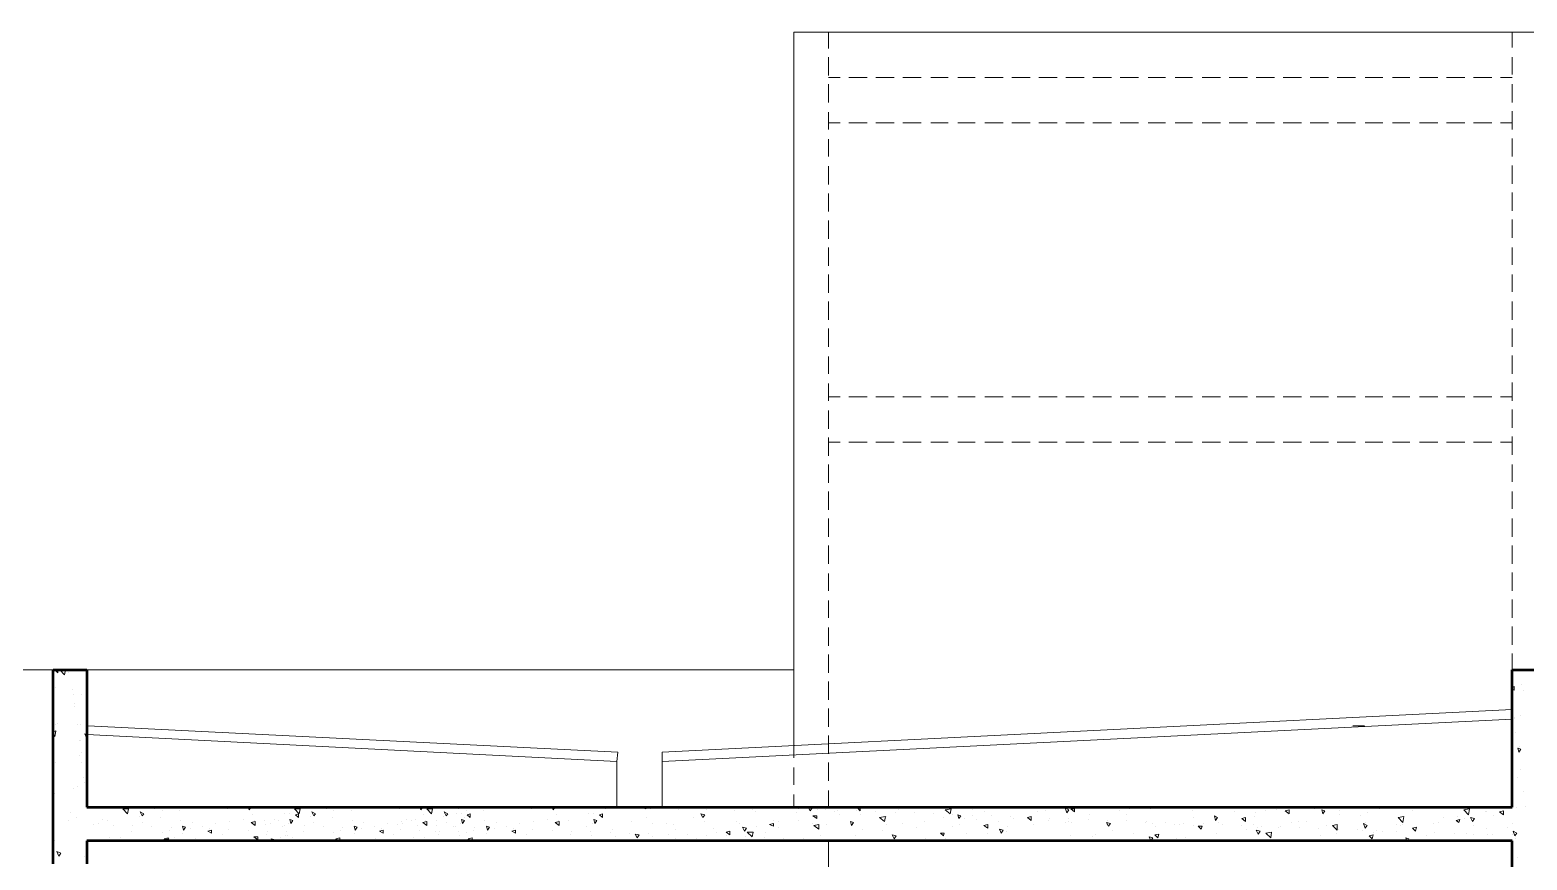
# Model space of a CAD drawing. Header units: metres. Extents: x 6 to 145, y 4 to 18.
# Drawn here: x 104.2 to 110.76, y 12.9 to 16.54 of the extents above; entities that cross this region are included whole.
import ezdxf

# ---------------------------------------------------------------- set-up
doc = ezdxf.new("R2010")
doc.units = ezdxf.units.M
doc.linetypes.add('DASHED2', pattern=[0.375, 0.25, -0.125])
doc.layers.get('0').update_dxf_attribs({"linetype": 'DASHED2'})
for name, color, linetype in [('01', 7, 'Continuous'), ('ARQ - Cotas', 9, 'Continuous'), ('COTA', 5, 'Continuous')]:
    doc.layers.add(name, color=color, linetype=linetype)
doc.styles.add('ISA', font='stylu.ttf')
doc.dimstyles.new('ANAPAULA25', dxfattribs={"dimscale": 0, "dimtxt": 0.04, "dimasz": 0.02, "dimexe": 0.1, "dimexo": 0.4, "dimgap": 0.05, "dimtad": 1, "dimzin": 4, "dimdsep": 46, "dimtxsty": 'ISA', "dimblk": 'OBLIQUE', "dimcen": 0.03, "dimse1": 1, "dimse2": 1, "dimclrd": 256, "dimclrt": 256, "dimadec": 0, "dimazin": 0, "dimtfac": 1, "dimtmove": 2, "dimatfit": 3, "dimldrblk": 'OPEN30', "dimfxl": 0.1, "dimtolj": 1, "dimtzin": 0, "dimlwd": -1, "dimarcsym": 0})

# ---------------------------------------------------------------- blocks, each defined once
blk = doc.blocks.new('_Oblique')
at = {"color": 0, "linetype": 'ByBlock', "lineweight": -2}
blk.add_line((-0.5, -0.5), (0.5, 0.5), dxfattribs=at)
blk = doc.blocks.new('*D255')
at = {"layer": 'COTA', "ltscale": 1000, "transparency": 16777216}
blk.add_line((116.4836, 9.9783), (116.4836, 13.1279), dxfattribs=at)
at = {"layer": 'Defpoints', "color": 0, "ltscale": 1000, "transparency": 16777216}
for p in [(110.6984, 13.1279), (116.4836, 13.1279), (110.6984, 9.9783)]:
    blk.add_point(p, dxfattribs=at)
at = {"layer": 'COTA', "ltscale": 1000, "transparency": 16777216, "xscale": 0.02, "yscale": 0.02, "zscale": 0.02}
for p, rotation in [((116.4836, 13.1279), 90), ((116.4836, 9.9783), 270)]:
    blk.add_blockref('_Oblique', p, dxfattribs=dict(at, rotation=rotation))
at = {"layer": 'COTA', "ltscale": 1000, "transparency": 16777216, "insert": (116.4128, 11.5531), "char_height": 0.04, "attachment_point": 5, "rotation": 90, "style": 'ISA'}
blk.add_mtext('\\A1;3.15', dxfattribs=at)
blk = doc.blocks.new('_Open30')
at = {"layer": 'ARQ - Cotas', "color": 0, "lineweight": -2}
for p, q in [((-1, 0.27), (0, 0)), ((0, 0), (-1, -0.27)), ((0, 0), (-1, 0))]:
    blk.add_line(p, q, dxfattribs=at)
blk = doc.blocks.new('*D261')
at = {"layer": 'COTA', "ltscale": 1000, "transparency": 16777216}
blk.add_line((101.0222, 13.7291), (101.0222, 16.5274), dxfattribs=at)
at = {"layer": 'Defpoints', "color": 0, "ltscale": 1000, "transparency": 16777216}
for p in [(101.0222, 16.5274), (107.5488, 16.5274), (107.5488, 13.7291)]:
    blk.add_point(p, dxfattribs=at)
at = {"layer": 'COTA', "ltscale": 1000, "transparency": 16777216, "xscale": 0.02, "yscale": 0.02, "zscale": 0.02}
for p, rotation in [((101.0222, 16.5274), 90), ((101.0222, 13.7291), 270)]:
    blk.add_blockref('_Oblique', p, dxfattribs=dict(at, rotation=rotation))
at = {"layer": 'COTA', "ltscale": 1000, "transparency": 16777216, "insert": (100.9514, 15.1282), "char_height": 0.04, "attachment_point": 5, "rotation": 90, "style": 'ISA'}
blk.add_mtext('\\A1;2.80', dxfattribs=at)
blk = doc.blocks.new('*D262')
at = {"layer": 'COTA', "ltscale": 1000, "transparency": 16777216}
blk.add_line((100.8822, 13.7291), (100.8822, 16.5274), dxfattribs=at)
at = {"layer": 'Defpoints', "color": 0, "ltscale": 1000, "transparency": 16777216}
for p in [(100.8822, 16.5274), (107.5488, 16.5274), (107.5488, 13.7291)]:
    blk.add_point(p, dxfattribs=at)
at = {"layer": 'COTA', "ltscale": 1000, "transparency": 16777216, "xscale": 0.02, "yscale": 0.02, "zscale": 0.02}
for p, rotation in [((100.8822, 16.5274), 90), ((100.8822, 13.7291), 270)]:
    blk.add_blockref('_Oblique', p, dxfattribs=dict(at, rotation=rotation))
at = {"layer": 'COTA', "ltscale": 1000, "transparency": 16777216, "insert": (100.8114, 15.1282), "char_height": 0.04, "attachment_point": 5, "rotation": 90, "style": 'ISA'}
blk.add_mtext('\\A1;2.80', dxfattribs=at)
blk = doc.blocks.new('*D263')
at = {"layer": 'COTA', "ltscale": 1000, "transparency": 16777216}
blk.add_line((100.7422, 16.5274), (100.7422, 6.8286), dxfattribs=at)
at = {"layer": 'Defpoints', "color": 0, "ltscale": 1000, "transparency": 16777216}
for p in [(107.5488, 16.5274), (100.7422, 6.8286), (107.5488, 6.8286)]:
    blk.add_point(p, dxfattribs=at)
at = {"layer": 'COTA', "ltscale": 1000, "transparency": 16777216, "xscale": 0.02, "yscale": 0.02, "zscale": 0.02}
for p, rotation in [((100.7422, 16.5274), 90), ((100.7422, 6.8286), 270)]:
    blk.add_blockref('_Oblique', p, dxfattribs=dict(at, rotation=rotation))
at = {"layer": 'COTA', "ltscale": 1000, "transparency": 16777216, "insert": (100.6706, 11.678), "char_height": 0.04, "attachment_point": 5, "rotation": 90, "style": 'ISA'}
blk.add_mtext('\\A1;9.70', dxfattribs=at)

msp = doc.modelspace()

# ---------------------------------------------------------------- linework, layer by layer
at = {"layer": '01', "lineweight": 20}
for p, q in [((110.8508, 16.5274), (107.5488, 16.5274)), ((107.5488, 16.5274), (107.5488, 13.3989)), ((106.973, 13.3692), (110.6984, 13.5555)), ((106.7783, 13.3692), (104.4541, 13.4835)), ((110.6984, 13.5132), (106.973, 13.3269)), ((110.0507, 13.4835), (109.9999, 13.4835)), ((106.7741, 13.3269), (104.4499, 13.4454)), ((106.7741, 13.3269), (106.7783, 13.3692)), ((106.7741, 13.1279), (106.7741, 13.3269)), ((106.973, 13.3269), (106.973, 13.3692)), ((106.973, 13.3269), (106.973, 13.1279)), ((106.973, 13.1279), (106.7741, 13.1279)), ((107.7012, 10.9773), (107.7012, 12.9798))]:
    msp.add_line(p, q, dxfattribs=at)
at = {"layer": '01', "lineweight": 9}
for p, q in [((107.7012, 16.4554), (107.7012, 16.5274)), ((110.6984, 16.4596), (110.6984, 16.5274)), ((107.7012, 16.3369), (107.7012, 16.4173)), ((110.6984, 16.3411), (110.6984, 16.4173)), ((107.752, 16.3284), (107.7012, 16.3284)), ((107.7012, 16.2183), (107.7012, 16.2988)), ((107.8705, 16.3284), (107.7901, 16.3284)), ((107.989, 16.3284), (107.9086, 16.3284)), ((108.1076, 16.3284), (108.0271, 16.3284)), ((108.2261, 16.3284), (108.1499, 16.3284)), ((108.3447, 16.3284), (108.2685, 16.3284)), ((108.4674, 16.3284), (108.387, 16.3284)), ((108.586, 16.3284), (108.5055, 16.3284)), ((108.7045, 16.3284), (108.6241, 16.3284)), ((108.823, 16.3284), (108.7426, 16.3284)), ((108.9416, 16.3284), (108.8611, 16.3284)), ((109.0601, 16.3284), (108.9797, 16.3284)), ((109.1786, 16.3284), (109.1024, 16.3284)), ((109.2972, 16.3284), (109.221, 16.3284)), ((109.4199, 16.3284), (109.3395, 16.3284)), ((109.5385, 16.3284), (109.458, 16.3284)), ((109.657, 16.3284), (109.5766, 16.3284)), ((109.7756, 16.3284), (109.6951, 16.3284)), ((109.8941, 16.3284), (109.8137, 16.3284)), ((110.0126, 16.3284), (109.9322, 16.3284)), ((110.1312, 16.3284), (110.055, 16.3284)), ((110.2497, 16.3284), (110.1735, 16.3284)), ((110.3725, 16.3284), (110.292, 16.3284)), ((110.491, 16.3284), (110.4106, 16.3284)), ((110.6095, 16.3284), (110.5291, 16.3284)), ((110.6984, 16.3284), (110.6476, 16.3284)), ((110.6984, 16.2183), (110.6984, 16.2988)), ((107.7012, 16.0998), (107.7012, 16.176)), ((110.6984, 16.0998), (110.6984, 16.1802)), ((107.752, 16.1294), (107.7012, 16.1294)), ((107.8705, 16.1294), (107.7901, 16.1294)), ((107.989, 16.1294), (107.9086, 16.1294)), ((108.1076, 16.1294), (108.0271, 16.1294)), ((108.2261, 16.1294), (108.1499, 16.1294)), ((108.3447, 16.1294), (108.2685, 16.1294)), ((108.4674, 16.1294), (108.387, 16.1294)), ((108.586, 16.1294), (108.5055, 16.1294)), ((108.7045, 16.1294), (108.6241, 16.1294)), ((108.823, 16.1294), (108.7426, 16.1294)), ((108.9416, 16.1294), (108.8611, 16.1294)), ((109.0601, 16.1294), (108.9797, 16.1294)), ((109.1786, 16.1294), (109.1024, 16.1294)), ((109.2972, 16.1294), (109.221, 16.1294)), ((109.4199, 16.1294), (109.3395, 16.1294)), ((109.5385, 16.1294), (109.458, 16.1294)), ((109.657, 16.1294), (109.5766, 16.1294)), ((109.7756, 16.1294), (109.6951, 16.1294)), ((109.8941, 16.1294), (109.8137, 16.1294)), ((110.0126, 16.1294), (109.9322, 16.1294)), ((110.1312, 16.1294), (110.055, 16.1294)), ((110.2497, 16.1294), (110.1735, 16.1294)), ((110.3725, 16.1294), (110.292, 16.1294)), ((110.491, 16.1294), (110.4106, 16.1294)), ((110.6095, 16.1294), (110.5291, 16.1294)), ((110.6984, 16.1294), (110.6476, 16.1294)), ((107.7012, 15.9813), (107.7012, 16.0575)), ((110.6984, 15.9813), (110.6984, 16.0617)), ((107.7012, 15.8585), (107.7012, 15.9389)), ((110.6984, 15.8627), (110.6984, 15.9432)), ((107.7012, 15.74), (107.7012, 15.8204)), ((110.6984, 15.7442), (110.6984, 15.8246)), ((107.7012, 15.6214), (107.7012, 15.7019)), ((110.6984, 15.6257), (110.6984, 15.7061)), ((107.7012, 15.5029), (107.7012, 15.5833)), ((110.6984, 15.5071), (110.6984, 15.5833)), ((107.7012, 15.3843), (107.7012, 15.4648)), ((110.6984, 15.3886), (110.6984, 15.4648)), ((107.7012, 15.2658), (107.7012, 15.3462)), ((110.6984, 15.2658), (110.6984, 15.3462)), ((107.7012, 15.1473), (107.7012, 15.2277)), ((110.6984, 15.1473), (110.6984, 15.2277)), ((107.7012, 15.0287), (107.7012, 15.1049)), ((110.6984, 15.0287), (110.6984, 15.1092)), ((107.7012, 14.9102), (107.7012, 14.9864)), ((110.6984, 14.9102), (110.6984, 14.9906)), ((107.752, 14.9271), (107.7012, 14.9271)), ((107.8705, 14.9271), (107.7901, 14.9271)), ((107.989, 14.9271), (107.9086, 14.9271)), ((108.1076, 14.9271), (108.0271, 14.9271)), ((108.2261, 14.9271), (108.1499, 14.9271)), ((108.3447, 14.9271), (108.2685, 14.9271)), ((108.4674, 14.9271), (108.387, 14.9271)), ((108.586, 14.9271), (108.5055, 14.9271)), ((108.7045, 14.9271), (108.6241, 14.9271)), ((108.823, 14.9271), (108.7426, 14.9271)), ((108.9416, 14.9271), (108.8611, 14.9271)), ((109.0601, 14.9271), (108.9797, 14.9271)), ((109.1786, 14.9271), (109.1024, 14.9271)), ((109.2972, 14.9271), (109.221, 14.9271)), ((109.4199, 14.9271), (109.3395, 14.9271)), ((109.5385, 14.9271), (109.458, 14.9271)), ((109.657, 14.9271), (109.5766, 14.9271)), ((109.7756, 14.9271), (109.6951, 14.9271)), ((109.8941, 14.9271), (109.8137, 14.9271)), ((110.0126, 14.9271), (109.9322, 14.9271)), ((110.1312, 14.9271), (110.055, 14.9271)), ((110.2497, 14.9271), (110.1735, 14.9271)), ((110.3725, 14.9271), (110.292, 14.9271)), ((110.491, 14.9271), (110.4106, 14.9271)), ((110.6095, 14.9271), (110.5291, 14.9271)), ((110.6984, 14.9271), (110.6476, 14.9271)), ((107.7012, 14.7874), (107.7012, 14.8679)), ((110.6984, 14.7917), (110.6984, 14.8721)), ((107.7012, 14.6689), (107.7012, 14.7493)), ((107.752, 14.7282), (107.7012, 14.7282)), ((107.8705, 14.7282), (107.7901, 14.7282)), ((107.989, 14.7282), (107.9086, 14.7282)), ((108.1076, 14.7282), (108.0271, 14.7282)), ((108.2261, 14.7282), (108.1499, 14.7282)), ((108.3447, 14.7282), (108.2685, 14.7282)), ((108.4674, 14.7282), (108.387, 14.7282)), ((108.586, 14.7282), (108.5055, 14.7282)), ((108.7045, 14.7282), (108.6241, 14.7282)), ((108.823, 14.7282), (108.7426, 14.7282)), ((108.9416, 14.7282), (108.8611, 14.7282)), ((109.0601, 14.7282), (108.9797, 14.7282)), ((109.1786, 14.7282), (109.1024, 14.7282)), ((109.2972, 14.7282), (109.221, 14.7282)), ((109.4199, 14.7282), (109.3395, 14.7282)), ((109.5385, 14.7282), (109.458, 14.7282)), ((109.657, 14.7282), (109.5766, 14.7282)), ((109.7756, 14.7282), (109.6951, 14.7282)), ((109.8941, 14.7282), (109.8137, 14.7282)), ((110.0126, 14.7282), (109.9322, 14.7282)), ((110.1312, 14.7282), (110.055, 14.7282)), ((110.2497, 14.7282), (110.1735, 14.7282)), ((110.3725, 14.7282), (110.292, 14.7282)), ((110.491, 14.7282), (110.4106, 14.7282)), ((110.6095, 14.7282), (110.5291, 14.7282)), ((110.6984, 14.7282), (110.6476, 14.7282)), ((110.6984, 14.6731), (110.6984, 14.7536)), ((107.7012, 14.5504), (107.7012, 14.6308)), ((110.6984, 14.5546), (110.6984, 14.6308)), ((107.7012, 14.4318), (107.7012, 14.5123)), ((110.6984, 14.4361), (110.6984, 14.5123)), ((107.7012, 14.3133), (107.7012, 14.3937)), ((110.6984, 14.3133), (110.6984, 14.3937)), ((107.7012, 14.1948), (107.7012, 14.2752)), ((110.6984, 14.1948), (110.6984, 14.2752)), ((107.7012, 14.0762), (107.7012, 14.1524)), ((110.6984, 14.0762), (110.6984, 14.1567)), ((107.7012, 13.9577), (107.7012, 14.0339)), ((110.6984, 13.9577), (110.6984, 14.0381)), ((107.7012, 13.8349), (107.7012, 13.9153)), ((110.6984, 13.8391), (110.6984, 13.9196)), ((107.7012, 13.7164), (107.7012, 13.7968)), ((110.6984, 13.7291), (110.6984, 13.801)), ((102.9005, 13.7291), (104.3017, 13.7291)), ((104.4499, 13.7291), (107.5488, 13.7291)), ((107.7012, 13.5978), (107.7012, 13.6783)), ((107.7012, 13.4793), (107.7012, 13.5597)), ((107.5488, 13.3989), (107.5488, 13.3438)), ((107.7012, 13.3608), (107.7012, 13.4412)), ((107.5488, 13.3015), (107.5488, 13.2253)), ((107.7012, 13.2422), (107.7012, 13.3227)), ((107.7012, 13.1279), (107.7012, 13.1999)), ((107.5488, 13.183), (107.5488, 13.1279))]:
    msp.add_line(p, q, dxfattribs=at)
at = {"layer": '01', "lineweight": 60}
for p, q in [((104.3017, 12.8782), (104.3017, 13.7291)), ((104.3017, 13.7291), (104.4499, 13.7291)), ((104.4499, 13.7291), (104.4499, 13.1279)), ((110.6984, 13.1279), (110.6984, 13.7291)), ((110.6984, 13.7291), (110.8508, 13.7291)), ((104.4499, 13.1279), (110.6984, 13.1279)), ((110.6984, 12.9798), (104.4499, 12.9798)), ((104.4499, 12.9798), (104.4499, 12.8782)), ((110.6984, 12.8274), (110.6984, 12.9798))]:
    msp.add_line(p, q, dxfattribs=at)
at = {"layer": '01', "lineweight": 18}
for p, q in [((104.3229, 13.7164), (104.3102, 13.7291)), ((104.3229, 13.7291), (104.3229, 13.7164)), ((104.3525, 13.7079), (104.3314, 13.7291)), ((104.3314, 13.7291), (104.3314, 13.7291)), ((104.3568, 13.7291), (104.3525, 13.7079)), ((104.3144, 13.6529), (104.3144, 13.6529)), ((104.3695, 13.7164), (104.3695, 13.7164)), ((110.6984, 13.6529), (110.7069, 13.6571)), ((110.7069, 13.6571), (110.7069, 13.6402)), ((110.7408, 13.6656), (110.7408, 13.6656)), ((104.306, 13.6275), (104.306, 13.6275)), ((104.3864, 13.6444), (104.3864, 13.6444)), ((104.3906, 13.6232), (104.3906, 13.6232)), ((104.4245, 13.6232), (104.4245, 13.6232)), ((110.7069, 13.6402), (110.6984, 13.6444)), ((110.7492, 13.6402), (110.7492, 13.6402)), ((104.3017, 13.547), (104.306, 13.5513)), ((104.306, 13.5343), (104.3017, 13.5386)), ((104.306, 13.5513), (104.306, 13.5343)), ((104.3949, 13.5809), (104.3949, 13.5809)), ((104.3949, 13.5682), (104.3949, 13.5682)), ((110.7111, 13.5216), (110.7111, 13.5216)), ((110.7365, 13.5301), (110.7365, 13.5301)), ((104.3017, 13.4581), (104.3144, 13.4624)), ((104.3144, 13.4624), (104.3102, 13.437)), ((104.3144, 13.4878), (104.3144, 13.4878)), ((104.3187, 13.4581), (104.3187, 13.4581)), ((104.3229, 13.4962), (104.3229, 13.4962)), ((104.4076, 13.492), (104.4076, 13.492)), ((104.4203, 13.4878), (104.4203, 13.4878)), ((110.7069, 13.5174), (110.7069, 13.5174)), ((104.3102, 13.437), (104.3017, 13.4497)), ((104.416, 13.42), (104.416, 13.42)), ((104.4203, 13.42), (104.4203, 13.42)), ((104.4499, 13.4285), (104.4414, 13.4497)), ((104.4414, 13.4497), (104.4499, 13.4454)), ((104.4499, 13.4327), (104.4499, 13.4285)), ((110.7154, 13.4539), (110.7154, 13.4539)), ((110.7281, 13.3904), (110.7281, 13.3904)), ((110.7323, 13.3946), (110.7323, 13.3946)), ((104.416, 13.3523), (104.416, 13.3523)), ((104.4245, 13.365), (104.4245, 13.365)), ((110.7238, 13.3862), (110.7365, 13.3819)), ((110.7281, 13.3692), (110.7238, 13.3862)), ((110.7365, 13.3819), (110.7281, 13.3692)), ((104.3144, 13.3227), (104.3144, 13.3227)), ((104.4287, 13.3227), (104.4287, 13.3227)), ((104.4372, 13.2592), (104.4372, 13.2592)), ((104.4457, 13.2719), (104.4457, 13.2719)), ((110.7238, 13.2592), (110.7238, 13.2592)), ((110.7365, 13.293), (110.7365, 13.293)), ((104.3906, 13.2084), (104.3906, 13.2084)), ((104.4076, 13.2168), (104.4076, 13.2168)), ((104.4414, 13.2338), (104.4414, 13.2338)), ((110.7492, 13.1957), (110.7492, 13.1957)), ((104.3102, 13.1872), (104.3102, 13.1872)), ((104.5523, 13.1279), (104.5523, 13.1279)), ((104.6285, 13.1237), (104.6242, 13.1279)), ((104.6285, 13.1279), (104.6285, 13.1237)), ((104.6362, 13.1279), (104.6362, 13.1279)), ((105.1619, 13.1152), (105.1577, 13.1279)), ((105.1704, 13.1279), (105.1619, 13.1152)), ((105.1661, 13.1279), (105.1704, 13.1279)), ((105.3048, 13.1279), (105.3048, 13.1279)), ((105.381, 13.1237), (105.3768, 13.1279)), ((105.381, 13.1279), (105.381, 13.1237)), ((105.885, 13.1279), (105.885, 13.1279)), ((105.9145, 13.1152), (105.9102, 13.1279)), ((105.9229, 13.1279), (105.9145, 13.1152)), ((105.9187, 13.1279), (105.9229, 13.1279)), ((105.9612, 13.1237), (105.957, 13.1279)), ((105.9612, 13.1279), (105.9612, 13.1237)), ((106.4946, 13.1152), (106.4904, 13.1279)), ((106.5031, 13.1279), (106.4946, 13.1152)), ((106.4989, 13.1279), (106.5031, 13.1279)), ((106.9011, 13.1195), (106.8884, 13.1279)), ((106.9011, 13.1279), (106.9011, 13.1195)), ((107.3159, 13.1279), (107.3159, 13.1279)), ((107.6123, 13.1279), (107.6292, 13.1237)), ((107.6207, 13.111), (107.6123, 13.1279)), ((107.8282, 13.1237), (107.8409, 13.1279)), ((107.8409, 13.1279), (107.8409, 13.111)), ((110.3428, 13.1279), (110.3386, 13.1279)), ((110.3428, 13.1279), (110.3428, 13.1279)), ((110.7577, 13.1322), (110.7577, 13.1322)), ((104.3695, 13.0687), (104.3695, 13.0687)), ((104.3779, 13.1025), (104.3779, 13.1025)), ((104.4033, 13.0814), (104.4033, 13.0814)), ((104.4753, 13.1237), (104.4753, 13.1237)), ((104.5184, 13.0729), (104.5184, 13.0729)), ((104.5396, 13.0687), (104.5396, 13.0687)), ((104.6285, 13.0983), (104.6073, 13.1195)), ((104.6073, 13.1195), (104.6327, 13.1195)), ((104.6327, 13.1195), (104.6285, 13.0983)), ((104.6793, 13.0856), (104.6793, 13.0856)), ((104.6835, 13.1068), (104.7005, 13.0983)), ((104.692, 13.0898), (104.6835, 13.1068)), ((104.7005, 13.0983), (104.692, 13.0898)), ((104.7293, 13.1237), (104.7293, 13.1237)), ((104.747, 13.1195), (104.747, 13.1195)), ((104.7724, 13.0814), (104.7724, 13.0814)), ((104.7809, 13.111), (104.7809, 13.111)), ((104.7928, 13.1237), (104.7928, 13.1237)), ((104.8571, 13.111), (104.8571, 13.111)), ((104.8613, 13.0687), (104.8613, 13.0687)), ((105.0688, 13.1195), (105.0688, 13.1195)), ((105.0772, 13.0644), (105.0772, 13.0644)), ((105.1365, 13.0729), (105.1365, 13.0729)), ((105.1704, 13.0602), (105.1873, 13.0644)), ((105.1746, 13.0941), (105.1746, 13.0941)), ((105.1831, 13.0687), (105.1831, 13.0687)), ((105.1873, 13.0644), (105.1873, 13.0475)), ((105.2296, 13.0687), (105.2296, 13.0687)), ((105.271, 13.0729), (105.271, 13.0729)), ((105.2921, 13.0687), (105.2921, 13.0687)), ((105.3185, 13.0983), (105.3185, 13.0983)), ((105.3397, 13.0983), (105.3397, 13.0983)), ((105.3397, 13.0729), (105.3524, 13.0687)), ((105.3439, 13.056), (105.3397, 13.0729)), ((105.3524, 13.0687), (105.3439, 13.056)), ((105.381, 13.0983), (105.3599, 13.1195)), ((105.3599, 13.1195), (105.3853, 13.1195)), ((105.3651, 13.0941), (105.3778, 13.0983)), ((105.3778, 13.0814), (105.3651, 13.0941)), ((105.3778, 13.0983), (105.3778, 13.0814)), ((105.3853, 13.1195), (105.381, 13.0983)), ((105.4318, 13.0856), (105.4318, 13.0856)), ((105.4361, 13.1068), (105.453, 13.0983)), ((105.4445, 13.0898), (105.4361, 13.1068)), ((105.453, 13.0983), (105.4445, 13.0898)), ((105.4996, 13.1195), (105.4996, 13.1195)), ((105.525, 13.0814), (105.525, 13.0814)), ((105.5335, 13.111), (105.5335, 13.111)), ((105.6097, 13.111), (105.6097, 13.111)), ((105.6139, 13.0687), (105.6139, 13.0687)), ((105.7199, 13.1237), (105.7199, 13.1237)), ((105.7326, 13.1237), (105.7326, 13.1237)), ((105.8213, 13.1195), (105.8213, 13.1195)), ((105.8298, 13.0644), (105.8298, 13.0644)), ((105.8512, 13.0729), (105.8512, 13.0729)), ((105.8723, 13.0687), (105.8723, 13.0687)), ((105.8891, 13.0729), (105.8891, 13.0729)), ((105.9229, 13.0602), (105.9399, 13.0644)), ((105.9272, 13.0941), (105.9272, 13.0941)), ((105.9356, 13.0687), (105.9356, 13.0687)), ((105.9399, 13.0644), (105.9399, 13.0475)), ((105.9612, 13.0983), (105.9401, 13.1195)), ((105.9401, 13.1195), (105.9655, 13.1195)), ((105.9655, 13.1195), (105.9612, 13.0983)), ((105.9822, 13.0687), (105.9822, 13.0687)), ((106.012, 13.0856), (106.012, 13.0856)), ((106.0163, 13.1068), (106.0332, 13.0983)), ((106.0247, 13.0898), (106.0163, 13.1068)), ((106.0332, 13.0983), (106.0247, 13.0898)), ((106.0711, 13.0983), (106.0711, 13.0983)), ((106.0798, 13.1195), (106.0798, 13.1195)), ((106.0923, 13.0983), (106.0923, 13.0983)), ((106.0923, 13.0729), (106.105, 13.0687)), ((106.0965, 13.056), (106.0923, 13.0729)), ((106.105, 13.0687), (106.0965, 13.056)), ((106.1052, 13.0814), (106.1052, 13.0814)), ((106.1136, 13.111), (106.1136, 13.111)), ((106.1177, 13.0941), (106.1304, 13.0983)), ((106.1304, 13.0814), (106.1177, 13.0941)), ((106.1304, 13.0983), (106.1304, 13.0814)), ((106.1898, 13.111), (106.1898, 13.111)), ((106.1941, 13.0687), (106.1941, 13.0687)), ((106.4015, 13.1195), (106.4015, 13.1195)), ((106.41, 13.0644), (106.41, 13.0644)), ((106.4692, 13.0729), (106.4692, 13.0729)), ((106.5031, 13.0602), (106.52, 13.0644)), ((106.5073, 13.0941), (106.5073, 13.0941)), ((106.5158, 13.0687), (106.5158, 13.0687)), ((106.52, 13.0644), (106.52, 13.0475)), ((106.5624, 13.0687), (106.5624, 13.0687)), ((106.6513, 13.0983), (106.6513, 13.0983)), ((106.6725, 13.0983), (106.6725, 13.0983)), ((106.6725, 13.0729), (106.6852, 13.0687)), ((106.6767, 13.056), (106.6725, 13.0729)), ((106.6852, 13.0687), (106.6767, 13.056)), ((106.6979, 13.0941), (106.7106, 13.0983)), ((106.7106, 13.0814), (106.6979, 13.0941)), ((106.7106, 13.0983), (106.7106, 13.0814)), ((106.7233, 13.1195), (106.7233, 13.1195)), ((106.8291, 13.1237), (106.8291, 13.1237)), ((106.8376, 13.0644), (106.8376, 13.0644)), ((106.9053, 13.0814), (106.9053, 13.0814)), ((106.9222, 13.1195), (106.9222, 13.1195)), ((107.045, 13.1152), (107.045, 13.1152)), ((107.1085, 13.0814), (107.1085, 13.0814)), ((107.1424, 13.0983), (107.1593, 13.0941)), ((107.1508, 13.0814), (107.1424, 13.0983)), ((107.1593, 13.0941), (107.1508, 13.0814)), ((107.1593, 13.0644), (107.1593, 13.0644)), ((107.1678, 13.1152), (107.1678, 13.1152)), ((107.2905, 13.111), (107.2905, 13.111)), ((107.299, 13.0644), (107.299, 13.0644)), ((107.3667, 13.1152), (107.3667, 13.1152)), ((107.3794, 13.1068), (107.3794, 13.1068)), ((107.4006, 13.1237), (107.4006, 13.1237)), ((107.4599, 13.0687), (107.4599, 13.0687)), ((107.481, 13.0644), (107.481, 13.0644)), ((107.4853, 13.1237), (107.4853, 13.1237)), ((107.5615, 13.1025), (107.5615, 13.1025)), ((107.5699, 13.1195), (107.5699, 13.1195)), ((107.5699, 13.0687), (107.5699, 13.0687)), ((107.6292, 13.1237), (107.6207, 13.111)), ((107.6334, 13.0898), (107.6504, 13.0898)), ((107.6504, 13.0771), (107.6334, 13.0898)), ((107.6504, 13.0898), (107.6504, 13.0771)), ((107.6546, 13.1152), (107.6546, 13.1152)), ((107.6885, 13.1152), (107.6885, 13.1152)), ((107.7266, 13.1068), (107.7266, 13.1068)), ((107.7393, 13.111), (107.7393, 13.111)), ((107.7477, 13.0941), (107.7477, 13.0941)), ((107.7985, 13.0644), (107.8112, 13.0602)), ((107.8028, 13.0475), (107.7985, 13.0644)), ((107.8028, 13.0644), (107.8028, 13.0644)), ((107.8239, 13.111), (107.8239, 13.111)), ((107.8409, 13.111), (107.8282, 13.1237)), ((107.8409, 13.0941), (107.8409, 13.0941)), ((107.9086, 13.1068), (107.9086, 13.1068)), ((107.9255, 13.1237), (107.9255, 13.1237)), ((107.9255, 13.0814), (107.9509, 13.0856)), ((107.9467, 13.0644), (107.9255, 13.0814)), ((107.9509, 13.0856), (107.9467, 13.0644)), ((107.9552, 13.0856), (107.9552, 13.0856)), ((107.9933, 13.1025), (107.9933, 13.1025)), ((108.0102, 13.1152), (108.0102, 13.1152)), ((108.078, 13.1025), (108.078, 13.1025)), ((108.1245, 13.0644), (108.1245, 13.0644)), ((108.1626, 13.0983), (108.1626, 13.0983)), ((108.205, 13.0814), (108.205, 13.0814)), ((108.2134, 13.1152), (108.2388, 13.1195)), ((108.2346, 13.0983), (108.2134, 13.1152)), ((108.2219, 13.1237), (108.2219, 13.1237)), ((108.2388, 13.1195), (108.2346, 13.0983)), ((108.2473, 13.0941), (108.2473, 13.0941)), ((108.2685, 13.0941), (108.2812, 13.0898)), ((108.2727, 13.0771), (108.2685, 13.0941)), ((108.2812, 13.0898), (108.2727, 13.0771)), ((108.2981, 13.0771), (108.2981, 13.0771)), ((108.332, 13.1152), (108.332, 13.1152)), ((108.332, 13.0898), (108.332, 13.0898)), ((108.3489, 13.0729), (108.3489, 13.0729)), ((108.387, 13.1068), (108.387, 13.1068)), ((108.4166, 13.0898), (108.4166, 13.0898)), ((108.4463, 13.0644), (108.4463, 13.0644)), ((108.5013, 13.0856), (108.5013, 13.0856)), ((108.514, 13.0771), (108.514, 13.0771)), ((108.5733, 13.0814), (108.5902, 13.0856)), ((108.5902, 13.0687), (108.5733, 13.0814)), ((108.586, 13.0814), (108.586, 13.0814)), ((108.5902, 13.0856), (108.5902, 13.0687)), ((108.6156, 13.1068), (108.6156, 13.1068)), ((108.6537, 13.111), (108.6537, 13.111)), ((108.6664, 13.0687), (108.6664, 13.0687)), ((108.6706, 13.0771), (108.6706, 13.0771)), ((108.7384, 13.1237), (108.7553, 13.1152)), ((108.7468, 13.1025), (108.7384, 13.1237)), ((108.7553, 13.1152), (108.7468, 13.1025)), ((108.7553, 13.0771), (108.7553, 13.0771)), ((108.7553, 13.0644), (108.7553, 13.0644)), ((108.7638, 13.1195), (108.7807, 13.1195)), ((108.7807, 13.1068), (108.7638, 13.1195)), ((108.7765, 13.111), (108.7765, 13.111)), ((108.7807, 13.1195), (108.7807, 13.1068)), ((108.84, 13.0729), (108.84, 13.0729)), ((108.8442, 13.0941), (108.8442, 13.0941)), ((108.9246, 13.0687), (108.9246, 13.0687)), ((108.9754, 13.111), (108.9754, 13.111)), ((109.0093, 13.0941), (109.0093, 13.0941)), ((109.0093, 13.0687), (109.0093, 13.0687)), ((109.022, 13.1195), (109.022, 13.1195)), ((109.094, 13.0644), (109.094, 13.0644)), ((109.1151, 13.1195), (109.1151, 13.1195)), ((109.2972, 13.111), (109.2972, 13.111)), ((109.3014, 13.0814), (109.3014, 13.0814)), ((109.3945, 13.0898), (109.4072, 13.0814)), ((109.3988, 13.0687), (109.3945, 13.0898)), ((109.4072, 13.0814), (109.3988, 13.0687)), ((109.403, 13.0814), (109.403, 13.0814)), ((109.4834, 13.1068), (109.4834, 13.1068)), ((109.5131, 13.0771), (109.53, 13.0814)), ((109.53, 13.0644), (109.5131, 13.0771)), ((109.53, 13.0814), (109.53, 13.0644)), ((109.5681, 13.0856), (109.5681, 13.0856)), ((109.5724, 13.1025), (109.5724, 13.1025)), ((109.6189, 13.111), (109.6189, 13.111)), ((109.6655, 13.1152), (109.6655, 13.1152)), ((109.7036, 13.111), (109.7205, 13.1152)), ((109.7205, 13.0983), (109.7036, 13.111)), ((109.7205, 13.1152), (109.7205, 13.0983)), ((109.7629, 13.0644), (109.7629, 13.0644)), ((109.7967, 13.0644), (109.7967, 13.0644)), ((109.8306, 13.1195), (109.8306, 13.1195)), ((109.8645, 13.1152), (109.8772, 13.111)), ((109.8687, 13.0983), (109.8645, 13.1152)), ((109.8772, 13.111), (109.8687, 13.0983)), ((109.9407, 13.111), (109.9407, 13.111)), ((109.9407, 13.0941), (109.9407, 13.0941)), ((110.0338, 13.0898), (110.0338, 13.0898)), ((110.0634, 13.1025), (110.0634, 13.1025)), ((110.1185, 13.1195), (110.1185, 13.1195)), ((110.1989, 13.0814), (110.2243, 13.0856)), ((110.2201, 13.0602), (110.1989, 13.0814)), ((110.2243, 13.0856), (110.2201, 13.0602)), ((110.2624, 13.111), (110.2624, 13.111)), ((110.3979, 13.0814), (110.3979, 13.0814)), ((110.4529, 13.0687), (110.4698, 13.0729)), ((110.4656, 13.0602), (110.4529, 13.0687)), ((110.4571, 13.0856), (110.4571, 13.0856)), ((110.4698, 13.0729), (110.4656, 13.0602)), ((110.4868, 13.1152), (110.5122, 13.1195)), ((110.5079, 13.0941), (110.4868, 13.1152)), ((110.491, 13.0771), (110.491, 13.0771)), ((110.5122, 13.1195), (110.5079, 13.0941)), ((110.5164, 13.0814), (110.5333, 13.0771)), ((110.5249, 13.0644), (110.5164, 13.0814)), ((110.5333, 13.0771), (110.5249, 13.0644)), ((110.5799, 13.1068), (110.5799, 13.1068)), ((110.5841, 13.1068), (110.5841, 13.1068)), ((110.618, 13.0898), (110.618, 13.0898)), ((110.6434, 13.1068), (110.6603, 13.111)), ((110.6603, 13.0941), (110.6434, 13.1068)), ((110.6603, 13.111), (110.6603, 13.0941)), ((110.7196, 13.1237), (110.7196, 13.1237)), ((104.3017, 13.0475), (104.3017, 13.0475)), ((104.4803, 13.0517), (104.4803, 13.0517)), ((104.5015, 13.056), (104.5015, 13.056)), ((104.565, 13.0475), (104.565, 13.0475)), ((104.6454, 13.0221), (104.6454, 13.0221)), ((104.6496, 13.0475), (104.6496, 13.0475)), ((104.692, 13.0602), (104.692, 13.0602)), ((104.7343, 13.0433), (104.7343, 13.0433)), ((104.7809, 13.0179), (104.7809, 13.0179)), ((104.8105, 13.0263), (104.8105, 13.0263)), ((104.819, 13.039), (104.819, 13.039)), ((104.8698, 13.0433), (104.8825, 13.039)), ((104.874, 13.0263), (104.8698, 13.0433)), ((104.8698, 13.0136), (104.8698, 13.0136)), ((104.8825, 13.039), (104.874, 13.0263)), ((104.9037, 13.0348), (104.9037, 13.0348)), ((104.9121, 13.0602), (104.9121, 13.0602)), ((104.9587, 13.0433), (104.9587, 13.0433)), ((104.9799, 13.0221), (104.9968, 13.0263)), ((104.9968, 13.0136), (104.9799, 13.0221)), ((104.9883, 13.0348), (104.9883, 13.0348)), ((104.9968, 13.0263), (104.9968, 13.0136)), ((105.0137, 13.056), (105.0137, 13.056)), ((105.0434, 13.0094), (105.0434, 13.0094)), ((105.073, 13.0306), (105.073, 13.0306)), ((105.1577, 13.0263), (105.1577, 13.0263)), ((105.1873, 13.0475), (105.1704, 13.0602)), ((105.1823, 12.9967), (105.1992, 12.9967)), ((105.1992, 12.984), (105.1823, 12.9967)), ((105.1992, 12.9967), (105.1992, 12.984)), ((105.2329, 13.0517), (105.2329, 13.0517)), ((105.2381, 13.0052), (105.2381, 13.0052)), ((105.2423, 13.0221), (105.2423, 13.0221)), ((105.254, 13.056), (105.254, 13.056)), ((105.3058, 13.0433), (105.3058, 13.0433)), ((105.3175, 13.0475), (105.3175, 13.0475)), ((105.322, 13.0009), (105.322, 13.0009)), ((105.327, 13.0221), (105.327, 13.0221)), ((105.3312, 13.0009), (105.3312, 13.0009)), ((105.3355, 13.056), (105.3355, 13.056)), ((105.398, 13.0221), (105.398, 13.0221)), ((105.4022, 13.0475), (105.4022, 13.0475)), ((105.4445, 13.0602), (105.4445, 13.0602)), ((105.4869, 13.0433), (105.4869, 13.0433)), ((105.5335, 13.0179), (105.5335, 13.0179)), ((105.5631, 13.0263), (105.5631, 13.0263)), ((105.5716, 13.039), (105.5716, 13.039)), ((105.6224, 13.0433), (105.6351, 13.039)), ((105.6266, 13.0263), (105.6224, 13.0433)), ((105.6224, 13.0136), (105.6224, 13.0136)), ((105.6351, 13.039), (105.6266, 13.0263)), ((105.6562, 13.0348), (105.6562, 13.0348)), ((105.6647, 13.0602), (105.6647, 13.0602)), ((105.7113, 13.0433), (105.7113, 13.0433)), ((105.7324, 13.0221), (105.7494, 13.0263)), ((105.7494, 13.0136), (105.7324, 13.0221)), ((105.7409, 13.0348), (105.7409, 13.0348)), ((105.7494, 13.0263), (105.7494, 13.0136)), ((105.7663, 13.056), (105.7663, 13.056)), ((105.7959, 13.0094), (105.7959, 13.0094)), ((105.8131, 13.0517), (105.8131, 13.0517)), ((105.8256, 13.0306), (105.8256, 13.0306)), ((105.8342, 13.056), (105.8342, 13.056)), ((105.8977, 13.0475), (105.8977, 13.0475)), ((105.9102, 13.0263), (105.9102, 13.0263)), ((105.9399, 13.0475), (105.9229, 13.0602)), ((105.9782, 13.0221), (105.9782, 13.0221)), ((105.9824, 13.0475), (105.9824, 13.0475)), ((105.9907, 13.0052), (105.9907, 13.0052)), ((105.9949, 13.0221), (105.9949, 13.0221)), ((106.0247, 13.0602), (106.0247, 13.0602)), ((106.0584, 13.0433), (106.0584, 13.0433)), ((106.0671, 13.0433), (106.0671, 13.0433)), ((106.0796, 13.0221), (106.0796, 13.0221)), ((106.0838, 13.0009), (106.0838, 13.0009)), ((106.088, 13.056), (106.088, 13.056)), ((106.1136, 13.0179), (106.1136, 13.0179)), ((106.1433, 13.0263), (106.1433, 13.0263)), ((106.1517, 13.039), (106.1517, 13.039)), ((106.2025, 13.0433), (106.2152, 13.039)), ((106.2068, 13.0263), (106.2025, 13.0433)), ((106.2025, 13.0136), (106.2025, 13.0136)), ((106.2152, 13.039), (106.2068, 13.0263)), ((106.2364, 13.0348), (106.2364, 13.0348)), ((106.2449, 13.0602), (106.2449, 13.0602)), ((106.2914, 13.0433), (106.2914, 13.0433)), ((106.3126, 13.0221), (106.3295, 13.0263)), ((106.3295, 13.0136), (106.3126, 13.0221)), ((106.3211, 13.0348), (106.3211, 13.0348)), ((106.3295, 13.0263), (106.3295, 13.0136)), ((106.3465, 13.056), (106.3465, 13.056)), ((106.3761, 13.0094), (106.3761, 13.0094)), ((106.4057, 13.0306), (106.4057, 13.0306)), ((106.4904, 13.0263), (106.4904, 13.0263)), ((106.52, 13.0475), (106.5031, 13.0602)), ((106.5709, 13.0052), (106.5709, 13.0052)), ((106.5751, 13.0221), (106.5751, 13.0221)), ((106.6386, 13.0433), (106.6386, 13.0433)), ((106.6598, 13.0221), (106.6598, 13.0221)), ((106.664, 13.0009), (106.664, 13.0009)), ((106.6682, 13.056), (106.6682, 13.056)), ((106.7444, 13.0179), (106.7444, 13.0179)), ((106.7529, 13.0306), (106.7529, 13.0306)), ((106.7698, 12.9967), (106.7698, 12.9967)), ((106.8291, 13.0136), (106.8291, 13.0136)), ((106.8545, 13.0094), (106.8714, 13.0052)), ((106.863, 12.9925), (106.8545, 13.0094)), ((106.8714, 13.0052), (106.863, 12.9925)), ((106.9138, 13.0136), (106.9138, 13.0136)), ((106.9307, 13.056), (106.9307, 13.056)), ((106.9307, 12.9967), (106.9307, 12.9967)), ((106.99, 13.056), (106.99, 13.056)), ((106.9984, 13.0094), (106.9984, 13.0094)), ((107.0238, 13.0517), (107.0238, 13.0517)), ((107.0323, 13.0306), (107.0323, 13.0306)), ((107.0831, 13.0052), (107.0831, 13.0052)), ((107.1678, 13.0009), (107.1678, 13.0009)), ((107.1974, 13.0348), (107.1974, 13.0348)), ((107.2101, 13.0179), (107.2101, 13.0179)), ((107.2524, 13.0179), (107.2694, 13.0221)), ((107.2694, 13.0052), (107.2524, 13.0179)), ((107.2524, 13.0009), (107.2524, 13.0009)), ((107.2694, 13.0221), (107.2694, 13.0052)), ((107.3117, 13.056), (107.3117, 13.056)), ((107.3244, 13.039), (107.3413, 13.0348)), ((107.3329, 13.0221), (107.3244, 13.039)), ((107.3413, 13.0348), (107.3329, 13.0221)), ((107.3371, 12.9967), (107.3371, 12.9967)), ((107.3667, 12.9967), (107.3456, 13.0179)), ((107.3456, 13.0179), (107.371, 13.0179)), ((107.371, 13.0179), (107.3667, 12.9967)), ((107.3879, 13.0433), (107.3879, 13.0433)), ((107.426, 13.0179), (107.426, 13.0179)), ((107.4429, 13.0517), (107.4599, 13.056)), ((107.4599, 13.0433), (107.4429, 13.0517)), ((107.4599, 13.056), (107.4599, 13.0433)), ((107.481, 13.039), (107.481, 13.039)), ((107.6334, 13.056), (107.6334, 13.056)), ((107.6377, 13.0475), (107.6588, 13.0517)), ((107.6588, 13.0306), (107.6377, 13.0475)), ((107.6588, 13.0517), (107.6588, 13.0306)), ((107.6673, 13.0009), (107.6673, 13.0009)), ((107.6927, 13.0517), (107.6927, 13.0517)), ((107.8112, 13.0602), (107.8028, 13.0475)), ((107.8197, 13.0009), (107.8197, 13.0009)), ((107.8493, 13.0306), (107.8493, 13.0306)), ((107.9382, 13.0263), (107.9382, 13.0263)), ((107.9552, 13.0517), (107.9552, 13.0517)), ((107.9806, 13.0052), (107.9975, 13.0009)), ((107.989, 12.9882), (107.9806, 13.0052)), ((107.9848, 13.0052), (107.9848, 13.0052)), ((107.9975, 13.0009), (107.989, 12.9882)), ((108.0271, 13.056), (108.0271, 13.056)), ((108.0864, 13.039), (108.0864, 13.039)), ((108.1923, 13.0136), (108.2092, 13.0136)), ((108.205, 13.0009), (108.1923, 13.0136)), ((108.2092, 13.0136), (108.205, 13.0009)), ((108.2473, 13.0433), (108.2473, 13.0433)), ((108.2769, 13.0517), (108.2769, 13.0517)), ((108.3066, 13.0136), (108.3066, 13.0136)), ((108.3828, 13.0475), (108.3997, 13.0517)), ((108.3997, 13.0348), (108.3828, 13.0475)), ((108.3997, 13.0517), (108.3997, 13.0348)), ((108.3997, 13.0136), (108.3997, 13.0136)), ((108.4505, 13.0306), (108.4674, 13.0263)), ((108.459, 13.0136), (108.4505, 13.0306)), ((108.4674, 13.0263), (108.459, 13.0136)), ((108.4801, 13.0221), (108.4801, 13.0221)), ((108.4844, 13.0433), (108.4844, 13.0433)), ((108.5987, 13.0517), (108.5987, 13.0517)), ((108.7426, 13.0602), (108.7426, 13.0602)), ((108.7638, 13.0009), (108.7638, 13.0009)), ((108.768, 13.0602), (108.768, 13.0602)), ((108.8569, 12.9967), (108.8569, 12.9967)), ((108.8738, 13.0094), (108.8738, 13.0094)), ((108.9204, 13.0602), (108.9373, 13.056)), ((108.9289, 13.0433), (108.9204, 13.0602)), ((108.9204, 13.0517), (108.9204, 13.0517)), ((108.9373, 13.056), (108.9289, 13.0433)), ((108.9458, 13.0263), (108.9458, 13.0263)), ((109.0389, 13.0136), (109.0389, 13.0136)), ((109.0897, 13.0602), (109.0897, 13.0602)), ((109.1067, 12.9967), (109.1236, 12.9925)), ((109.1151, 12.9798), (109.1067, 12.9967)), ((109.1236, 13.056), (109.1236, 13.056)), ((109.1321, 13.0052), (109.149, 13.0094)), ((109.1448, 12.9925), (109.1321, 13.0052)), ((109.1363, 13.0433), (109.1363, 13.0433)), ((109.149, 13.0094), (109.1448, 12.9925)), ((109.1786, 13.0602), (109.1786, 13.0602)), ((109.2167, 13.0517), (109.2167, 13.0517)), ((109.2421, 13.0517), (109.2421, 13.0517)), ((109.2591, 13.056), (109.2591, 13.056)), ((109.3014, 13.0475), (109.3014, 13.0475)), ((109.3226, 13.0433), (109.3395, 13.0433)), ((109.3353, 13.0306), (109.3226, 13.0433)), ((109.3395, 13.0433), (109.3353, 13.0306)), ((109.3437, 13.056), (109.3437, 13.056)), ((109.403, 13.0136), (109.403, 13.0136)), ((109.4115, 13.0602), (109.4115, 13.0602)), ((109.4284, 13.0517), (109.4284, 13.0517)), ((109.5131, 13.0475), (109.5131, 13.0475)), ((109.5342, 13.0306), (109.5342, 13.0306)), ((109.5639, 13.0517), (109.5639, 13.0517)), ((109.5766, 13.0263), (109.5935, 13.0221)), ((109.5851, 13.0094), (109.5766, 13.0263)), ((109.5808, 13.039), (109.5808, 13.039)), ((109.5935, 13.0221), (109.5851, 13.0094)), ((109.5978, 13.0433), (109.5978, 13.0433)), ((109.6189, 13.0136), (109.6443, 13.0179)), ((109.6401, 12.9925), (109.6189, 13.0136)), ((109.6443, 13.0179), (109.6401, 12.9925)), ((109.674, 13.039), (109.674, 13.039)), ((109.6824, 13.0433), (109.6824, 13.0433)), ((109.7332, 13.0602), (109.7332, 13.0602)), ((109.7671, 13.039), (109.7671, 13.039)), ((109.8518, 13.0348), (109.8518, 13.0348)), ((109.8602, 13.0009), (109.8602, 13.0009)), ((109.8856, 13.0475), (109.8856, 13.0475)), ((109.911, 13.0475), (109.9322, 13.0517)), ((109.9322, 13.0263), (109.911, 13.0475)), ((109.928, 13.0136), (109.928, 13.0136)), ((109.9322, 13.0517), (109.9322, 13.0263)), ((109.9364, 13.0306), (109.9364, 13.0306)), ((110.0211, 13.0306), (110.0211, 13.0306)), ((110.0423, 13.0263), (110.0423, 13.0263)), ((110.0465, 13.056), (110.0634, 13.0475)), ((110.055, 13.0348), (110.0465, 13.056)), ((110.055, 13.0602), (110.055, 13.0602)), ((110.0634, 13.0475), (110.055, 13.0348)), ((110.0719, 13.0009), (110.0888, 13.0052)), ((110.0846, 12.9882), (110.0719, 13.0009)), ((110.0888, 13.0052), (110.0846, 12.9882)), ((110.0888, 13.0179), (110.0888, 13.0179)), ((110.1058, 13.0263), (110.1058, 13.0263)), ((110.1312, 13.0221), (110.1312, 13.0221)), ((110.1904, 13.0517), (110.1904, 13.0517)), ((110.1904, 13.0221), (110.1904, 13.0221)), ((110.2074, 13.0475), (110.2074, 13.0475)), ((110.2201, 13.0517), (110.2201, 13.0517)), ((110.2624, 13.0348), (110.2793, 13.039)), ((110.2751, 13.0221), (110.2624, 13.0348)), ((110.2793, 13.039), (110.2751, 13.0221)), ((110.2751, 13.0221), (110.2751, 13.0221)), ((110.3217, 13.0009), (110.3217, 13.0009)), ((110.3555, 13.056), (110.3555, 13.056)), ((110.3598, 13.0179), (110.3598, 13.0179)), ((110.3767, 13.0602), (110.3767, 13.0602)), ((110.4444, 13.0136), (110.4444, 13.0136)), ((110.4995, 13.0136), (110.4995, 13.0136)), ((110.5291, 13.0475), (110.5291, 13.0475)), ((110.5291, 13.0094), (110.5291, 13.0094)), ((110.5841, 13.0348), (110.5841, 13.0348)), ((110.5926, 13.0094), (110.5926, 13.0094)), ((110.6138, 13.0094), (110.6138, 13.0094)), ((110.6773, 13.039), (110.6773, 13.039)), ((110.6984, 13.056), (110.6984, 13.056)), ((110.6984, 13.0052), (110.6984, 13.0052)), ((110.7027, 13.0221), (110.7196, 13.0136)), ((110.7111, 13.0009), (110.7027, 13.0221)), ((110.7196, 13.0136), (110.7111, 13.0009)), ((104.3102, 12.9798), (104.3102, 12.9798)), ((104.3187, 12.9332), (104.3356, 12.9247)), ((104.3271, 12.912), (104.3187, 12.9332)), ((104.548, 12.9925), (104.548, 12.9925)), ((104.5988, 12.9925), (104.5988, 12.9925)), ((104.6616, 12.9798), (104.6616, 12.9798)), ((104.7843, 12.984), (104.8097, 12.9882)), ((104.7886, 12.9798), (104.7843, 12.984)), ((104.7894, 12.9882), (104.8063, 12.9925)), ((104.8021, 12.9798), (104.7894, 12.9882)), ((104.8097, 12.9882), (104.8055, 12.9798)), ((104.8063, 12.9925), (104.8063, 12.9798)), ((104.8267, 12.984), (104.8267, 12.984)), ((104.8351, 12.9925), (104.8351, 12.9925)), ((104.9283, 12.9882), (104.9283, 12.9882)), ((105.0518, 12.9798), (105.0518, 12.984)), ((105.0518, 12.984), (105.0603, 12.9798)), ((105.2627, 12.9798), (105.2585, 12.9882)), ((105.2585, 12.9882), (105.2754, 12.984)), ((105.2754, 12.984), (105.2712, 12.9798)), ((105.3006, 12.9925), (105.3006, 12.9925)), ((105.3514, 12.9925), (105.3514, 12.9925)), ((105.5419, 12.9882), (105.5589, 12.9925)), ((105.5546, 12.9798), (105.5419, 12.9882)), ((105.5589, 12.9925), (105.5589, 12.9798)), ((105.7157, 12.9882), (105.7157, 12.9882)), ((105.8044, 12.9798), (105.8044, 12.984)), ((105.8044, 12.984), (105.8129, 12.9798)), ((105.8808, 12.9925), (105.8808, 12.9925)), ((105.9316, 12.9925), (105.9316, 12.9925)), ((106.1221, 12.9882), (106.139, 12.9925)), ((106.1348, 12.9798), (106.1221, 12.9882)), ((106.139, 12.9925), (106.139, 12.9798)), ((106.3846, 12.9798), (106.3846, 12.984)), ((106.3846, 12.984), (106.393, 12.9798)), ((107.0323, 12.9882), (107.0323, 12.9882)), ((107.0831, 12.984), (107.0577, 12.984)), ((107.0577, 12.984), (107.0619, 12.9798)), ((107.0662, 12.9798), (107.0619, 12.984)), ((107.0619, 12.984), (107.0789, 12.984)), ((107.0789, 12.984), (107.0789, 12.9798)), ((107.0789, 12.9798), (107.0831, 12.984)), ((107.1212, 12.9882), (107.1212, 12.9882)), ((107.1635, 12.9798), (107.1635, 12.9798)), ((107.4218, 12.9925), (107.4218, 12.9925)), ((107.5064, 12.9882), (107.5064, 12.9882)), ((107.5911, 12.9882), (107.5911, 12.9882)), ((107.6758, 12.984), (107.6758, 12.984)), ((107.7604, 12.9798), (107.7604, 12.9798)), ((108.0187, 12.9798), (108.0144, 12.9798)), ((108.0187, 12.9798), (108.0187, 12.9798)), ((108.1288, 12.9882), (108.1288, 12.9882)), ((108.2134, 12.9882), (108.2134, 12.9882)), ((109.1236, 12.9925), (109.1151, 12.9798)), ((109.2252, 12.9882), (109.2252, 12.9882)), ((109.2675, 12.9925), (109.2675, 12.9925)), ((109.3141, 12.984), (109.3141, 12.984)), ((109.3564, 12.984), (109.331, 12.9798)), ((109.331, 12.9798), (109.331, 12.9798)), ((109.3564, 12.9798), (109.3564, 12.984)), ((109.6613, 12.9798), (109.6613, 12.9798)), ((109.8264, 12.984), (109.8264, 12.984)), ((110.237, 12.9798), (110.2328, 12.9925)), ((110.2328, 12.9925), (110.2455, 12.9882)), ((110.2455, 12.9882), (110.2412, 12.9798)), ((110.3217, 12.984), (110.3217, 12.984)), ((110.7154, 12.9882), (110.7154, 12.9882)), ((104.3356, 12.9247), (104.3271, 12.912)), ((104.4414, 12.912), (104.4414, 12.912)), ((110.7238, 12.9078), (110.7238, 12.9078))]:
    msp.add_line(p, q, dxfattribs=at)

# ---------------------------------------------------------------- dimensions: what is measured, and where the dimension line sits
at = {"layer": 'COTA', "ltscale": 1000}
for base, p1, p2, picture, middle in [((100.7422, 6.8286), (107.5488, 16.5274), (107.5488, 6.8286), '*D263', (100.6706, 11.678)), ((100.8822, 16.5274), (107.5488, 13.7291), (107.5488, 16.5274), '*D262', (100.8114, 15.1282)), ((101.0222, 16.5274), (107.5488, 13.7291), (107.5488, 16.5274), '*D261', (100.9514, 15.1282)), ((116.4836, 13.1279), (110.6984, 9.9783), (110.6984, 13.1279), '*D255', (116.4128, 11.5531))]:
    dim = msp.add_linear_dim(base=base, p1=p1, p2=p2, angle=90, dimstyle='ANAPAULA25', override={"dimscale": 1}, dxfattribs=at)
    dim.commit()
    dim.dimension.update_dxf_attribs({"geometry": picture, "text_midpoint": middle})

doc.saveas('drawing.dxf')
